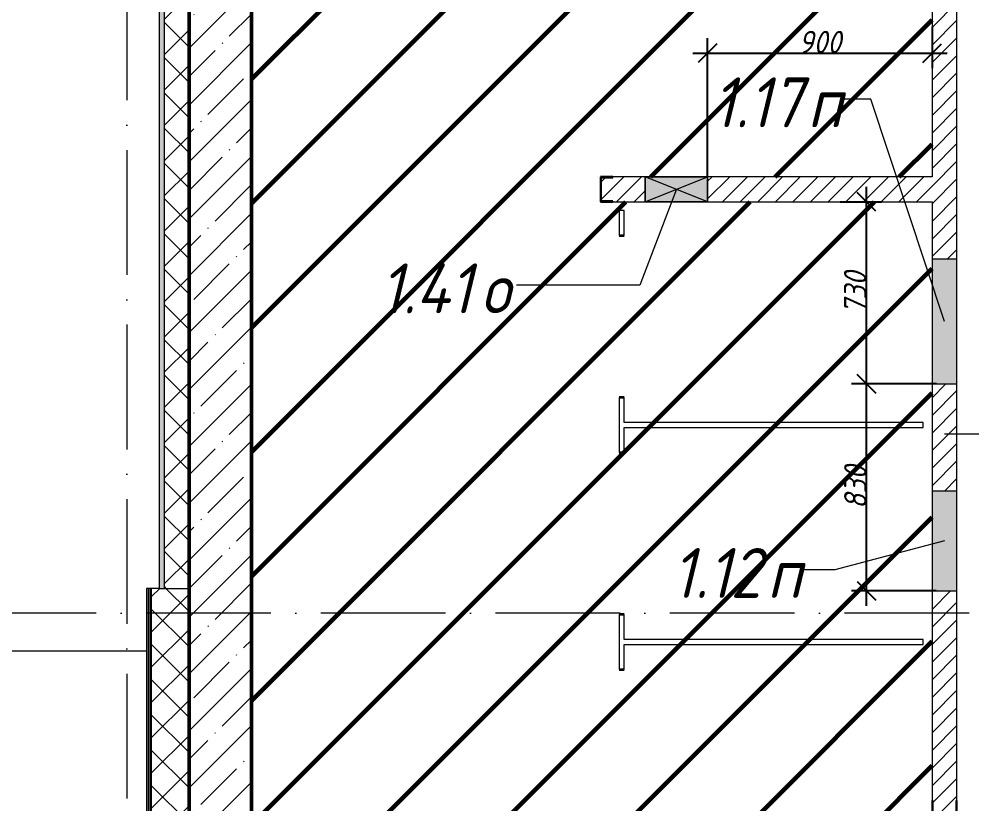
# Model space of a CAD drawing. Header units: millimetres. Extents: x -606178 to 312196, y -19338 to 632709.
# Drawn here: x -363262 to -359441, y 509961 to 513108 of the extents above; entities that cross this region are included whole.
import ezdxf

# ---------------------------------------------------------------- set-up
doc = ezdxf.new("R2010")
doc.units = ezdxf.units.MM
doc.linetypes.add('50_200_ШТРИХ_1Т_ш5_п1_п1_', pattern=[700, 500, -100, 0, -100])
for name, color, linetype, lineweight in [('6.4.1) Окр пт с инж. ПТ2.16', 3, 'Continuous', 60), ('A-____-____-DIMS', 7, 'Continuous', 9), ('A-DETL-GENF-OTLN', 7, 'Continuous', 9), ('A-DOOR-OPNG-MCUT', 7, 'Continuous', 35), ('A-FLOR-____-OTLN', 7, 'Continuous', 9), ('A-GENM-____-IDEN', 7, 'Continuous', 9), ('A-GENM-____-MCUT', 7, 'Continuous', 25), ('A-GENM-____-OTLN-1', 7, 'Continuous', 25), ('A-GLAZ-____-IDEN', 7, 'Continuous', 9), ('A-GLAZ-____-OTLN', 7, 'Continuous', 9), ('A-WALL-____-MCUT', 7, 'Continuous', 13), ('A-WALL-____-MCUT-1', 7, 'Continuous', 9), ('A-WALL-____-MCUT-2', 7, 'Continuous', 50), ('A-WALL-____-PATT-1', 7, 'Continuous', 9), ('A-WALL-FNSH-MCUT-1', 7, 'Continuous', 9), ('S-GRID-____-OTLN-1', 7, '50_200_ШТРИХ_1Т_ш5_п1_п1_', 9)]:
    doc.layers.add(name, color=color, linetype=linetype, lineweight=lineweight)
doc.layers.add('A-DOOR-____-OTLN-1', color=7, linetype='Continuous', lineweight=9, true_color=0xffffff)
doc.layers.add('A-WALL-____-PATT-2', color=7, linetype='Continuous', lineweight=9, true_color=0x787878)
doc.styles.add('ISOCPEUR_I_11', font='isocpeui.ttf', dxfattribs={"width": 0.9, "height": 200})
doc.styles.add('ISOCPEUR_I_7', font='isocpeui.ttf', dxfattribs={"width": 0.9, "height": 90})
doc.dimstyles.new('ISO-1_8_0_9К_СРЕДНИЙ_Кладочные_2', dxfattribs={"dimscale": 304.8, "dimtxt": 89.638306, "dimasz": 0.246063, "dimexe": 0.19685, "dimexo": 0, "dimgap": 0, "dimtad": 1, "dimdec": 3, "dimrnd": 0.001, "dimdsep": 46, "dimtxsty": 'ISOCPEUR_I_7', "dimblk1": 'OBLIQUE', "dimblk2": 'OBLIQUE', "dimsah": 1, "dimcen": 0.09, "dimdle": 0.19685, "dimazin": 0, "dimtfac": 1, "dimtdec": 4, "dimtix": 1, "dimtmove": 1, "dimatfit": 3, "dimfxl": 1, "dimtvp": 1, "dimtolj": 1, "dimtzin": 0, "dimarcsym": 2})
pattern_1 = [(45, (-425830.77, 451794.26), (-70.71068, 70.71068), []), (135, (-425830.77, 451794.26), (-70.71068, -70.71068), [])]
pattern_2 = [(45, (-425830.77, 451794.26), (-35.35534, 35.35534), [])]

# ---------------------------------------------------------------- blocks, each defined once
blk = doc.blocks.new('DOR_ДУ_распашная__1Ст_Прямоугольная_ШЕР - Вн_650х2100h_Кабинки С_у-18405741-АР1_План отверстий 1 этажа в осях 1-64_Ю-ЯЯ')
at = {"layer": 'A-DOOR-OPNG-MCUT'}
for p, q in [((-325, -10), (-325, 10)), ((325, 10), (325, -10))]:
    blk.add_line(p, q, dxfattribs=at)
blk = doc.blocks.new('154_Фахверк_СКБ_Швеллер - Тип_100_4010-27789772-АР1_План отверстий 1 этажа в осях 1-64_Ю-ЯЯ')
at = {"layer": 'A-GENM-____-MCUT'}
for p, q in [((175, 50), (125, 50)), ((125, 50), (125, -50)), ((128, 47), (175, 47)), ((128, -47), (128, 47)), ((175, 47), (175, 50)), ((125, -50), (175, -50)), ((175, -47), (128, -47)), ((175, -50), (175, -47))]:
    blk.add_line(p, q, dxfattribs=at)
blk = doc.blocks.new('AR_Отверстие Ниша - Лючок-32402677-АР1_План отверстий 1 этажа в осях 1-64_Ю-ЯЯ')
at = {"layer": 'A-GLAZ-____-OTLN'}
blk.add_hatch(color=256, dxfattribs=at).paths.add_polyline_path([(250, -50), (250, 50), (-250, 50), (-250, -50)], flags=0)
for p, q in [((250, 50), (-250, 50)), ((-250, 50), (-250, -50)), ((250, -50), (250, 50)), ((-250, -50), (250, -50))]:
    blk.add_line(p, q, dxfattribs=at)
blk = doc.blocks.new('AR_Отверстие Ниша - Лючок-32402300-АР1_План отверстий 1 этажа в осях 1-64_Ю-ЯЯ')
at = {"layer": 'A-GLAZ-____-OTLN'}
blk.add_hatch(color=256, dxfattribs=at).paths.add_polyline_path([(200, -50), (200, 50), (-200, 50), (-200, -50)], flags=0)
for p, q in [((200, 50), (-200, 50)), ((-200, 50), (-200, -50)), ((200, -50), (200, 50)), ((-200, -50), (200, -50))]:
    blk.add_line(p, q, dxfattribs=at)
blk = doc.blocks.new('AR_Отверстие прямоугольное _в стене__БезПР - AR_Отверстие прямоугольное _в стене__БезПР-36428202-АР1_План отверстий 1 этажа в осях 1-64_Ю-ЯЯ')
at = {"layer": 'A-GLAZ-____-OTLN'}
blk.add_hatch(color=256, dxfattribs=at).paths.add_polyline_path([(-125, -50), (125, -50), (125, 50), (-125, 50)], flags=0)
at = {"layer": 'A-DETL-GENF-OTLN'}
for p, q in [((-125, -50), (-125, 50)), ((-125, 50), (125, 50)), ((125, 50), (-125, -50)), ((-125, 50), (125, -50)), ((125, 50), (-125, 50)), ((-125, 50), (-125, -50)), ((125, 50), (125, -50)), ((125, -50), (125, 50)), ((125, -50), (-125, -50)), ((-125, -50), (125, -50))]:
    blk.add_line(p, q, dxfattribs=at)
blk = doc.blocks.new('_Oblique')
at = {"color": 0, "linetype": 'ByBlock', "lineweight": -2}
blk.add_line((-0.5, -0.5), (0.5, 0.5), dxfattribs=at)
blk = doc.blocks.new('*D4413')
at = {"layer": 'A-____-____-DIMS', "color": 0, "lineweight": -2, "transparency": 16777216}
for p, q in [((-359863.3, 510755.3), (-359863.3, 511705.3)), ((-359583.3, 511645.3), (-359923.3, 511645.3)), ((-359584.6, 510815.3), (-359923.3, 510815.3))]:
    blk.add_line(p, q, dxfattribs=at)
at = {"layer": 'Defpoints', "color": 0, "transparency": 16777216}
for p in [(-359863.3, 511645.3), (-359583.3, 511645.3), (-359584.6, 510815.3)]:
    blk.add_point(p, dxfattribs=at)
at = {"layer": 'A-____-____-DIMS', "color": 0, "lineweight": -2, "transparency": 16777216, "xscale": 75, "yscale": 75, "zscale": 75}
for p, rotation in [((-359863.3, 511645.3), 90), ((-359863.3, 510815.3), 270)]:
    blk.add_blockref('_Oblique', p, dxfattribs=dict(at, rotation=rotation))
at = {"layer": 'A-____-____-DIMS', "color": 0, "transparency": 16777216, "insert": (-359908.3, 511230.3), "char_height": 90, "width": 409.578, "attachment_point": 5, "rotation": 90, "style": 'ISOCPEUR_I_7'}
blk.add_mtext('\\A1;830', dxfattribs=at)
blk = doc.blocks.new('*D4414')
at = {"layer": 'A-____-____-DIMS', "color": 0, "lineweight": -2, "transparency": 16777216}
for p, q in [((-359863.3, 511585.3), (-359863.3, 512435.3)), ((-359969.3, 512375.3), (-359803.3, 512375.3)), ((-359583.3, 511645.3), (-359923.3, 511645.3))]:
    blk.add_line(p, q, dxfattribs=at)
at = {"layer": 'Defpoints', "color": 0, "transparency": 16777216}
for p in [(-359969.3, 512375.3), (-359863.3, 512375.3), (-359583.3, 511645.3)]:
    blk.add_point(p, dxfattribs=at)
at = {"layer": 'A-____-____-DIMS', "color": 0, "lineweight": -2, "transparency": 16777216, "xscale": 75, "yscale": 75, "zscale": 75}
for p, rotation in [((-359863.3, 512375.3), 90), ((-359863.3, 511645.3), 270)]:
    blk.add_blockref('_Oblique', p, dxfattribs=dict(at, rotation=rotation))
at = {"layer": 'A-____-____-DIMS', "color": 0, "transparency": 16777216, "insert": (-359908.9, 512010.3), "char_height": 90, "width": 409.578, "attachment_point": 5, "rotation": 90, "style": 'ISOCPEUR_I_7'}
blk.add_mtext('\\A1;730', dxfattribs=at)
blk = doc.blocks.new('*D4513')
at = {"layer": 'A-____-____-DIMS', "color": 0, "lineweight": -2, "transparency": 16777216}
for p, q in [((-359600.8, 513076.8), (-359600.8, 512910.7)), ((-360500.8, 512475.3), (-360500.8, 513030.7)), ((-360560.8, 512970.7), (-359540.8, 512970.7))]:
    blk.add_line(p, q, dxfattribs=at)
at = {"layer": 'Defpoints', "color": 0, "transparency": 16777216}
for p in [(-359600.8, 513076.8), (-359600.8, 512970.7), (-360500.8, 512475.3)]:
    blk.add_point(p, dxfattribs=at)
at = {"layer": 'A-____-____-DIMS', "color": 0, "lineweight": -2, "transparency": 16777216, "xscale": 75, "yscale": 75, "zscale": 75, "rotation": 180}
blk.add_blockref('_Oblique', (-360500.8, 512970.7), dxfattribs=at)
at = {"layer": 'A-____-____-DIMS', "color": 0, "lineweight": -2, "transparency": 16777216, "xscale": 75, "yscale": 75, "zscale": 75}
blk.add_blockref('_Oblique', (-359600.8, 512970.7), dxfattribs=at)
at = {"layer": 'A-____-____-DIMS', "color": 0, "transparency": 16777216, "insert": (-360050.8, 513015.7), "char_height": 90, "width": 409.578, "attachment_point": 5, "style": 'ISOCPEUR_I_7'}
blk.add_mtext('\\A1;900', dxfattribs=at)

msp = doc.modelspace()

# ---------------------------------------------------------------- hatches: boundary and pattern name
at = {"layer": '6.4.1) Окр пт с инж. ПТ2.16'}
h = msp.add_hatch(dxfattribs=at)
h.set_pattern_fill('ANSI31', color=256, scale=111)
h.paths.add_polyline_path([(-359600.7712, 514360.3011), (-359600.7712, 514660.3011), (-359600.7712, 514775.3011), (-360255.7712, 514775.3011), (-360255.7712, 514769.3011), (-360330.7712, 514769.3011), (-360330.7712, 514775.3011), (-360510.7712, 514775.3011), (-360760.7712, 514775.3011), (-361480.7712, 514775.3011), (-361480.7712, 514769.3011), (-361555.7712, 514769.3011), (-361880.7712, 514773.0154), (-361880.7712, 514275.3011), (-361880.7712, 514075.3011), (-361880.7712, 513625.3011), (-361880.7712, 513275.3011), (-362330.7712, 513275.3011), (-362330.7712, 507475.3011), (-362080.7712, 507475.3011), (-362080.7712, 507425.3011), (-361980.7712, 507425.3011), (-361980.7712, 507225.3011), (-361905.7712, 507225.3011), (-361905.7712, 507231.3011), (-361830.7712, 507231.3011), (-361830.7712, 507225.3011), (-360830.7712, 507225.3011), (-360830.7712, 507231.3011), (-360780.7712, 507231.3011), (-360780.7712, 507475.3011), (-359600.7712, 507475.3011), (-359600.7712, 507535.3011), (-359600.7712, 507735.3011), (-359600.7712, 509155.3011), (-359600.7712, 509355.3011), (-359600.7712, 509925.3011), (-359600.7712, 509975.3011), (-359600.7712, 510815.3011), (-359600.7712, 511215.3011), (-359600.7712, 511645.3011), (-359600.7712, 512145.3011), (-359600.7712, 512375.3011), (-360500.7712, 512375.3011), (-360750.7712, 512375.3011), (-360880.7712, 512375.3011), (-360930.7712, 512375.3011), (-360930.7712, 512475.3011), (-360880.7712, 512475.3011), (-360750.7712, 512475.3011), (-360500.7712, 512475.3011), (-359600.7712, 512475.3011)])
at = {"layer": 'A-WALL-____-PATT-1'}
h = msp.add_hatch(dxfattribs=at)
h.set_pattern_fill('FP_1', color=256, style=0, pattern_type=2)
h.set_pattern_definition(pattern_1)
h.paths.add_polyline_path([(-362680.7712, 510825.3011), (-362580.7712, 510825.3011), (-362580.7712, 514775.3011), (-362680.7712, 514775.3011), (-362680.7712, 512247.0873)], flags=0)
h = msp.add_hatch(dxfattribs=at)
h.set_pattern_fill('FP_5', color=256, style=0, pattern_type=2)
h.set_pattern_definition(pattern_2)
h.paths.add_polyline_path([(-359600.7712, 507475.3011), (-359500.7712, 507475.3011), (-359500.7712, 507535.3011), (-359600.7712, 507535.3011)], flags=0)
h.paths.add_polyline_path([(-359500.7712, 507735.3011), (-359500.7712, 509155.3011), (-359600.7712, 509155.3011), (-359600.7712, 507735.3011), (-359506.0773, 507735.3011)], flags=0)
h.paths.add_polyline_path([(-359500.7712, 509355.3011), (-359500.7712, 509925.3011), (-359600.7712, 509925.3011), (-359600.7712, 509355.3011), (-359503.7712, 509355.3011)], flags=0)
h.paths.add_polyline_path([(-359597.7712, 509928.3011), (-359503.7712, 509928.3011), (-359503.7712, 509975.3011), (-359500.7712, 509975.3011), (-359500.7712, 510815.3011), (-359600.7712, 510815.3011), (-359600.7712, 509975.3011), (-359597.7712, 509975.3011)], flags=0)
h.paths.add_polyline_path([(-359577.0977, 511215.3011), (-359500.7712, 511215.3011), (-359500.7712, 511645.3011), (-359600.7712, 511645.3011), (-359600.7712, 511215.3011)], flags=0)
h.paths.add_polyline_path([(-359500.7712, 512145.3011), (-359500.7712, 514360.3011), (-359600.7712, 514360.3011), (-359600.7712, 512145.3011), (-359596.0773, 512145.3011)], flags=0)
h.paths.add_polyline_path([(-359500.7712, 514660.3011), (-359500.7712, 514775.3011), (-359600.7712, 514775.3011), (-359600.7712, 514660.3011), (-359505.5629, 514660.3011)], flags=0)
h = msp.add_hatch(dxfattribs=at)
h.set_pattern_fill('FP_13', color=256, style=0, pattern_type=2)
h.set_pattern_definition([(45, (-425830.77, 451794.26), (-114.04925, 114.04925), []), (45, (-425716.72, 451794.26), (-114.04925, 114.04925), [201.612, -40.322, 3.353, -36.97])])
h.paths.add_polyline_path([(-362330.7712, 507475.3011), (-362330.7712, 514025.3011), (-362580.7712, 514025.3011), (-362580.7712, 507475.3011)], flags=0)
h.paths.add_polyline_path([(-362539.1045, 514275.3011), (-362330.7712, 514275.3011), (-362330.7712, 514475.3011), (-362580.7712, 514475.3011), (-362580.7712, 514275.3011)], flags=0)
h = msp.add_hatch(dxfattribs=at)
h.set_pattern_fill('FP_5', color=256, style=0, pattern_type=2)
h.set_pattern_definition(pattern_2)
h.paths.add_polyline_path([(-360880.7712, 512375.3011), (-360750.7712, 512375.3011), (-360750.7712, 512475.3011), (-360880.7712, 512475.3011), (-360880.7712, 512472.3011), (-360927.7712, 512472.3011), (-360927.7712, 512378.3011), (-360880.7712, 512378.3011)], flags=0)
h.paths.add_polyline_path([(-360500.7712, 512375.3011), (-359600.7712, 512375.3011), (-359600.7712, 512475.3011), (-360500.7712, 512475.3011)], flags=0)
h = msp.add_hatch(dxfattribs=at)
h.set_pattern_fill('FP_1', color=256, style=0, pattern_type=2)
h.set_pattern_definition(pattern_1)
h.paths.add_polyline_path([(-362730.7712, 506975.3011), (-362580.7712, 506975.3011), (-362580.7712, 510825.3011), (-362730.7712, 510825.3011), (-362730.7712, 507403.632)], flags=0)
at = {"layer": 'A-WALL-____-PATT-2'}
h = msp.add_hatch(dxfattribs=at)
h.set_pattern_fill('FP_185', color=256, style=0, pattern_type=2)
h.set_pattern_definition([(0, (-425830.771, 451794.26), (81.28, 20.32), [3.353, -57.607, 3.353, -57.607, -325.12]), (0, (-425830.771, 451794.26), (81.28, 20.32), [-121.92, 3.353, -118.567, 3.353, -57.607, -142.24]), (0, (-425830.771, 451794.26), (81.28, 20.32), [-304.8, 3.353, -37.287, 3.353, -98.247]), (120, (-425800.291, 451804.42), (-58.237636, 60.230545), [3.353, -57.607, 3.353, -57.607, -325.12]), (120, (-425800.291, 451804.42), (-58.237636, 60.230545), [-121.92, 3.353, -118.567, 3.353, -57.607, -142.24]), (120, (-425800.291, 451804.42), (-58.237636, 60.230545), [-304.8, 3.353, -37.287, 3.353, -98.247]), (240, (-425790.131, 451845.06), (-23.042364, -80.550545), [3.353, -57.607, 3.353, -57.607, -325.12]), (240, (-425790.131, 451845.06), (-23.042364, -80.550545), [-121.92, 3.353, -118.567, 3.353, -57.607, -142.24]), (240, (-425790.131, 451845.06), (-23.042364, -80.550545), [-304.8, 3.353, -37.287, 3.353, -98.247])])
h.paths.add_polyline_path([(-362680.7712, 510825.3011), (-362680.7712, 514775.3011), (-362700.7712, 514775.3011), (-362700.7712, 510825.3011)], flags=0)

# ---------------------------------------------------------------- linework, layer by layer
at = {"layer": 'A-FLOR-____-OTLN'}
msp.add_line((-365310.7712, 510575.3011), (-362750.7712, 510575.3011), dxfattribs=at)
at = {"layer": 'A-GENM-____-IDEN'}
msp.add_line((-359550.7712, 511444.3177), (-358776.4011, 511444.3177), dxfattribs=at)
at = {"layer": 'A-GLAZ-____-IDEN'}
for p, q in [((-359846.0881, 512786.4909), (-359956.786, 512786.4909)), ((-359550.7712, 511895.3011), (-359846.0881, 512786.4909)), ((-360625.7712, 512425.3011), (-360772.34, 512040.5486)), ((-360772.34, 512040.5486), (-361267.0949, 512040.5486)), ((-359550.7712, 511015.3011), (-359990.0732, 510899.4393)), ((-359990.0732, 510899.4393), (-360118.7712, 510899.4393))]:
    msp.add_line(p, q, dxfattribs=at)
at = {"layer": 'A-WALL-____-MCUT'}
for p, q in [((-362680.7712, 514775.3011), (-362680.7712, 510825.3011)), ((-362680.7712, 510825.3011), (-362580.7712, 510825.3011))]:
    msp.add_line(p, q, dxfattribs=at)
at = {"layer": 'A-WALL-____-MCUT-1'}
for p, q in [((-362742.7712, 506975.3011), (-362742.7712, 510825.3011)), ((-362736.7712, 506975.3011), (-362736.7712, 510825.3011)), ((-362700.7712, 510825.3011), (-362730.7712, 510825.3011))]:
    msp.add_line(p, q, dxfattribs=at)
at = {"layer": 'A-WALL-____-MCUT-2'}
for p, q in [((-362580.7712, 514025.3011), (-362580.7712, 507475.3011)), ((-362330.7712, 507475.3011), (-362330.7712, 514025.3011))]:
    msp.add_line(p, q, dxfattribs=at)
at = {"layer": 'A-WALL-FNSH-MCUT-1'}
for p, q in [((-362700.7712, 514775.3011), (-362700.7712, 510825.3011)), ((-359600.7712, 514360.3011), (-359600.7712, 512475.3011)), ((-359500.7712, 512145.3011), (-359500.7712, 514360.3011)), ((-360750.7712, 512475.3011), (-360880.7712, 512475.3011)), ((-359600.7712, 512475.3011), (-360500.7712, 512475.3011)), ((-360880.7712, 512375.3011), (-360750.7712, 512375.3011)), ((-360500.7712, 512375.3011), (-359600.7712, 512375.3011)), ((-359600.7712, 512375.3011), (-359600.7712, 512145.3011)), ((-360835.7712, 512340.3011), (-360855.7712, 512340.3011)), ((-360855.7712, 512340.3011), (-360855.7712, 512240.3011)), ((-360835.7712, 512240.3011), (-360835.7712, 512340.3011)), ((-359600.7712, 511645.3011), (-359600.7712, 511215.3011)), ((-359500.7712, 511215.3011), (-359500.7712, 511645.3011)), ((-360855.7712, 511590.3011), (-360855.7712, 511370.3011)), ((-360835.7712, 511490.3011), (-360835.7712, 511590.3011)), ((-359635.7712, 511490.3011), (-360835.7712, 511490.3011)), ((-360835.7712, 511470.3011), (-359635.7712, 511470.3011)), ((-360835.7712, 511370.3011), (-360835.7712, 511470.3011)), ((-359635.7712, 511470.3011), (-359635.7712, 511490.3011)), ((-362750.7712, 510825.3011), (-362750.7712, 506975.3011)), ((-362730.7712, 510825.3011), (-362750.7712, 510825.3011)), ((-362730.7712, 506975.3011), (-362730.7712, 510825.3011)), ((-362700.7712, 510825.3011), (-362680.7712, 510825.3011)), ((-359600.7712, 510815.3011), (-359600.7712, 509975.3011)), ((-359500.7712, 509975.3011), (-359500.7712, 510815.3011)), ((-360855.7712, 510720.3011), (-360855.7712, 510500.3011)), ((-360835.7712, 510620.3011), (-360835.7712, 510720.3011)), ((-359635.7712, 510620.3011), (-360835.7712, 510620.3011)), ((-359635.7712, 510600.3011), (-359635.7712, 510620.3011)), ((-360835.7712, 510500.3011), (-360835.7712, 510600.3011)), ((-360835.7712, 510600.3011), (-359635.7712, 510600.3011))]:
    msp.add_line(p, q, dxfattribs=at)
at = {"layer": 'S-GRID-____-OTLN-1'}
for p, q in [((-362830.7712, 542687.1106), (-362830.7712, 504685.847)), ((-362330.7712, 542415.4959), (-362330.7712, 504852.8552)), ((-350350.7307, 510725.3011), (-430499.5414, 510725.3011))]:
    msp.add_line(p, q, dxfattribs=at)

# ---------------------------------------------------------------- block references
at = {"layer": 'A-DOOR-____-OTLN-1', "rotation": 270}
for p in [(-360845.7712, 511915.3011), (-360845.7712, 511045.3011), (-360845.7712, 510175.3011)]:
    msp.add_blockref('DOR_ДУ_распашная__1Ст_Прямоугольная_ШЕР - Вн_650х2100h_Кабинки С_у-18405741-АР1_План отверстий 1 этажа в осях 1-64_Ю-ЯЯ', p, dxfattribs=at)
at = {"layer": 'A-GENM-____-OTLN-1'}
msp.add_blockref('154_Фахверк_СКБ_Швеллер - Тип_100_4010-27789772-АР1_План отверстий 1 этажа в осях 1-64_Ю-ЯЯ', (-361055.7712, 512425.3011), dxfattribs=at)
at = {"layer": 'A-GENM-____-OTLN-1', "rotation": 90.00000000000007}
msp.add_blockref('154_Фахверк_СКБ_Швеллер - Тип_100_4010-27789772-АР1_План отверстий 1 этажа в осях 1-64_Ю-ЯЯ', (-359550.7712, 509800.3011), dxfattribs=at)
at = {"layer": 'A-GLAZ-____-OTLN'}
for name, p, rotation in [('AR_Отверстие прямоугольное _в стене__БезПР - AR_Отверстие прямоугольное _в стене__БезПР-36428202-АР1_План отверстий 1 этажа в осях 1-64_Ю-ЯЯ', (-360625.7712, 512425.3011), 180), ('AR_Отверстие Ниша - Лючок-32402677-АР1_План отверстий 1 этажа в осях 1-64_Ю-ЯЯ', (-359550.7712, 511895.3011), 270.0000000000001), ('AR_Отверстие Ниша - Лючок-32402300-АР1_План отверстий 1 этажа в осях 1-64_Ю-ЯЯ', (-359550.7712, 511015.3011), 270.0000000000001)]:
    msp.add_blockref(name, p, dxfattribs=dict(at, rotation=rotation))

# ---------------------------------------------------------------- texts
at = {"layer": 'A-GLAZ-____-IDEN', "char_height": 200, "attachment_point": 1, "style": 'ISOCPEUR_I_11'}
for s, insert, width in [('1.17', (-360481.1446, 512874.1055), 461.772), ('\\fISOCPEUR|b0|i1|c204|p34|;\\W.9;п', (-360100.1446, 512874.1055), 158.734125), ('1.41', (-361814.8487, 512128.1632), 490.63275), ('\\fISOCPEUR|b0|i1|c204|p34|;\\W.9;о', (-361410.0362, 512128.1632), 158.734125), ('1.12', (-360643.1298, 510987.0538), 461.772), ('\\fISOCPEUR|b0|i1|c204|p34|;\\W.9;п', (-360262.1298, 510987.0538), 158.734125)]:
    msp.add_mtext(s, dxfattribs=dict(at, insert=insert, width=width))

# ---------------------------------------------------------------- dimensions: what is measured, and where the dimension line sits
at = {"layer": 'A-____-____-DIMS'}
dim = msp.add_linear_dim(base=(-359600.7712, 512970.7426), p1=(-360500.7712, 512475.3011), p2=(-359600.7712, 513076.8086), dimstyle='ISO-1_8_0_9К_СРЕДНИЙ_Кладочные_2', override={"dimpost": '<>', "dimfxl": 1082.502287}, dxfattribs=at)
dim.commit()
dim.dimension.update_dxf_attribs({"geometry": '*D4513', "text_midpoint": (-360050.7712, 513015.7426)})
for base, p1, p2, override, picture, middle in [((-359863.2811, 512375.3011), (-359583.3359, 511645.3011), (-359969.3472, 512375.3011), {"dimpost": '<>', "dimfxl": 825.775227}, '*D4414', (-359908.8607, 512010.3011)), ((-359863.2811, 511645.3011), (-359584.635, 510815.3011), (-359583.3359, 511645.3011), {"dimpost": '<>', "dimfxl": 830.001017}, '*D4413', (-359908.2811, 511230.3011))]:
    dim = msp.add_linear_dim(base=base, p1=p1, p2=p2, angle=90, dimstyle='ISO-1_8_0_9К_СРЕДНИЙ_Кладочные_2', override=override, dxfattribs=at)
    dim.commit()
    dim.dimension.update_dxf_attribs({"geometry": picture, "text_midpoint": middle})

doc.saveas('drawing.dxf')
